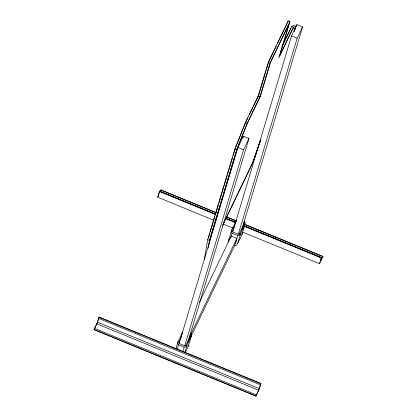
<?xml version="1.0" encoding="UTF-8"?>
<svg xmlns="http://www.w3.org/2000/svg" width="417" height="417" viewBox="0 0 417 417"><rect width="100%" height="100%" fill="white"/><g stroke="black" fill="none" stroke-linecap="round" stroke-linejoin="round"><path stroke-width="0.63" d="M160.482 191.398L161.129 189.829L160.415 191.262M319.521 263.648L322.961 256.273L320.339 261.595L321.528 257.367L321.236 257.925L319.521 263.648L242.517 232.034M294.855 29.982L295.971 26.261L293.297 27.298L279.812 55.367L289.951 21.575L288.178 20.85L268.397 62.034L258.259 95.827L245.457 122.478L234.896 148.932L207.666 239.697L204.372 259.176L204.935 258.003M208.161 247.964L209.438 240.421L236.668 149.661L247.224 123.203L260.026 96.551L270.164 62.759L289.951 21.575M209.298 243.909L210.152 238.863L237.184 148.754L247.161 123.76L260.349 96.306L270.487 62.514L288.95 24.077L278.811 57.864L292.661 29.039L295.184 28.059L294.068 31.786M182.828 331.958L178.069 341.481L177.678 343.53L178.502 344.791L184.121 347.095L185.132 347.085L186.206 346.381L191.247 336.456L191.648 335.059L191.486 333.85L190.819 333.147L188.171 341.971M190.053 337.29L190.6 335.086L190.188 334.455M228.276 241.964L231.67 229.903L236.715 219.973M231.67 229.903L231.279 231.951L232.102 233.207L237.721 235.516L238.732 235.506L239.806 234.802L244.847 224.872L245.248 223.476L245.087 222.266L244.419 221.568L241.943 229.814M235.026 225.018L232.321 231.273L232.728 231.899L238.347 234.208L239.129 234.067L244.008 224.528L244.2 223.502L243.789 222.876M185.174 352.86L188.64 345.073M190.903 336.733L234.714 245.53L235.725 245.519L236.804 244.815L237.659 243.606L241.844 234.886L242.241 233.489L242.084 232.279M94.039 329.711L97.125 322.94L99.105 317.014L260.938 383.452L259.218 389.176L255.871 396.15L94.039 329.711L97.39 322.737L99.105 317.014M213.64 220.176L157.689 197.205L159.701 190.929L158.512 195.151L158.741 194.749M208.38 238.133L209.876 233.16M210.246 231.92L214.906 216.387M215.281 215.141L218.638 203.955M219.008 202.714L223.668 187.176M224.044 185.935L227.401 174.749M227.771 173.503L232.436 157.97M233.181 155.484L235.417 148.025L245.389 123.036L247.917 117.776M175.948 348.549L178.069 341.481M177.084 349.503L178.502 344.791M181.906 333.944L182.26 332.766M179.112 343.54L237.925 147.503L243.366 136.171L248.985 138.48L187.718 342.701M242.809 138.037L243.366 136.171M258.582 95.576L259.499 92.506M259.869 91.276L265.77 71.62M266.135 70.39L268.715 61.789L276.273 46.063M182.703 351.807L184.121 347.095M184.731 345.844L243.544 149.812L248.985 138.48M184.762 352.829L187.061 345.172M188.244 346.47L191.247 336.456M287.808 22.08L288.178 20.85M232.16 231.425L232.514 230.247M230.705 237.857L232.102 233.207M235.152 223.538L235.86 221.182M232.712 231.956L291.525 35.925L296.967 24.593L302.586 26.896L241.495 230.533M296.596 25.838L296.967 24.593M234.714 245.53L237.721 235.516M235.532 243.596L236.648 239.864M238.331 234.265L297.144 38.228L302.586 26.896M239.462 234.422L239.817 233.244M237.659 243.606L240.661 233.593M243.476 226.295L244.008 224.528M241.844 234.886L244.847 224.872M255.871 396.15L258.957 389.379L260.938 383.452M260.74 139.346L252.452 163.073L222.959 224.466M260.906 139.408L252.598 163.188L222.47 225.905M257.325 98.584L258.326 96.181M157.689 197.205L158.809 194.885M277.67 43.149L287.183 23.347M281.975 46.454L291.525 26.568L294.204 25.531L295.971 26.261M249.319 114.857L252.968 107.263M253.526 106.095L258.3 96.16M283.43 43.842L290.894 28.309M181.703 336.019L178.721 342.852L179.128 343.483L184.747 345.787L185.529 345.646L186.217 344.828L190.407 336.112M228.667 239.916L229.506 238.17M199.508 302.132L231.242 236.069L236.861 238.378L191.085 333.673M291.525 26.568L293.297 27.298M291.525 35.925L297.144 38.228M268.397 62.034L270.164 62.759M258.259 95.827L260.026 96.551M245.457 122.478L247.224 123.203M237.925 147.503L243.544 149.812M234.896 148.932L236.668 149.661M161.113 189.996L215.855 212.472M226.686 216.918L236.309 220.869M244.732 224.33L322.94 256.439M160.972 190.1L216.324 212.826M226.551 217.022L236.173 220.974M244.597 224.435L322.805 256.544M257.294 229.751L259.103 230.492M273.542 236.418L275.345 237.164M289.784 243.09L291.587 243.83M160.284 191.34L215.631 214.062M226.457 218.508L234.88 221.964M244.508 225.92L321.512 257.534M159.544 191.2L215.495 214.166M225.722 218.367L235.949 222.563M244.372 226.024L321.377 257.638M159.409 191.486L215.354 214.453M225.581 218.654L235.209 222.605M244.232 226.311L321.236 257.925M223.267 224.127L232.889 228.078M207.666 239.697L209.438 240.421M98.97 317.301L260.797 383.744M98.542 318.364L260.375 384.808M97.401 322.179L259.228 388.618M96.77 323.764L258.597 390.203M94.534 328.408L256.366 394.852M94.112 329.472L255.939 395.915"/></g></svg>
